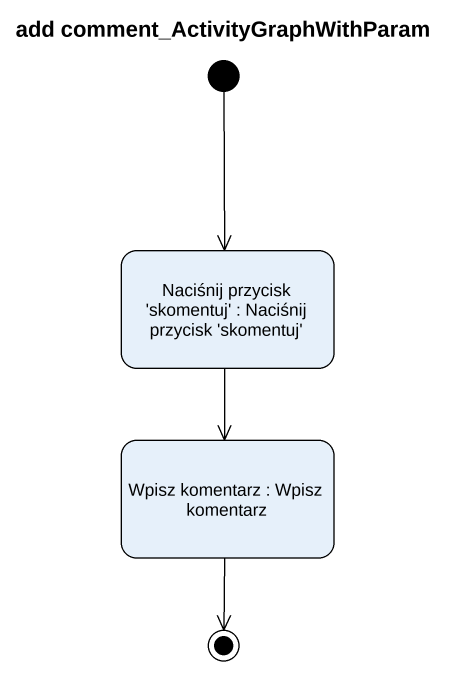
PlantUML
@startuml
title add comment_ActivityGraphWithParam
hide empty description
state "Naciśnij przycisk 'skomentuj' : Naciśnij przycisk 'skomentuj'" as Naciśnij_przycisk_skomentuj
state "Wpisz komentarz : Wpisz komentarz" as Wpisz_komentarz
[*] --> Naciśnij_przycisk_skomentuj
Naciśnij_przycisk_skomentuj --> Wpisz_komentarz
Wpisz_komentarz --> [*]
@enduml
